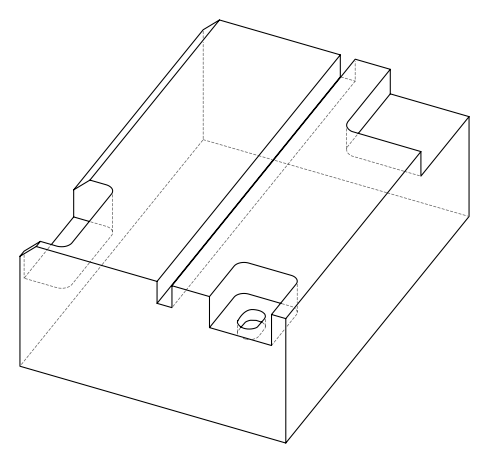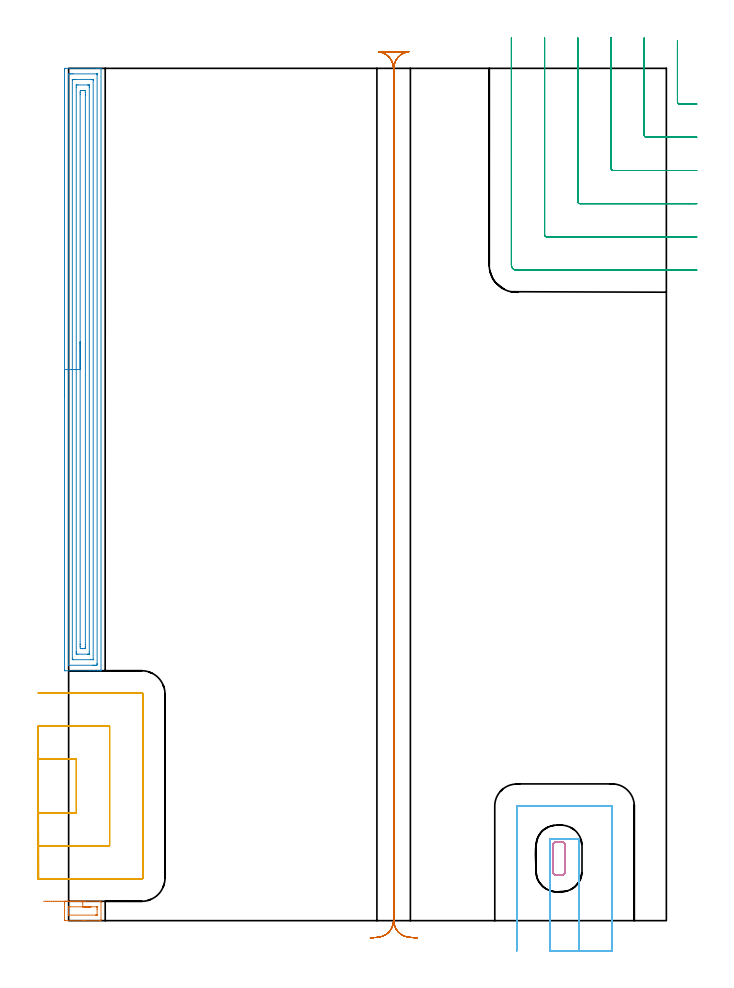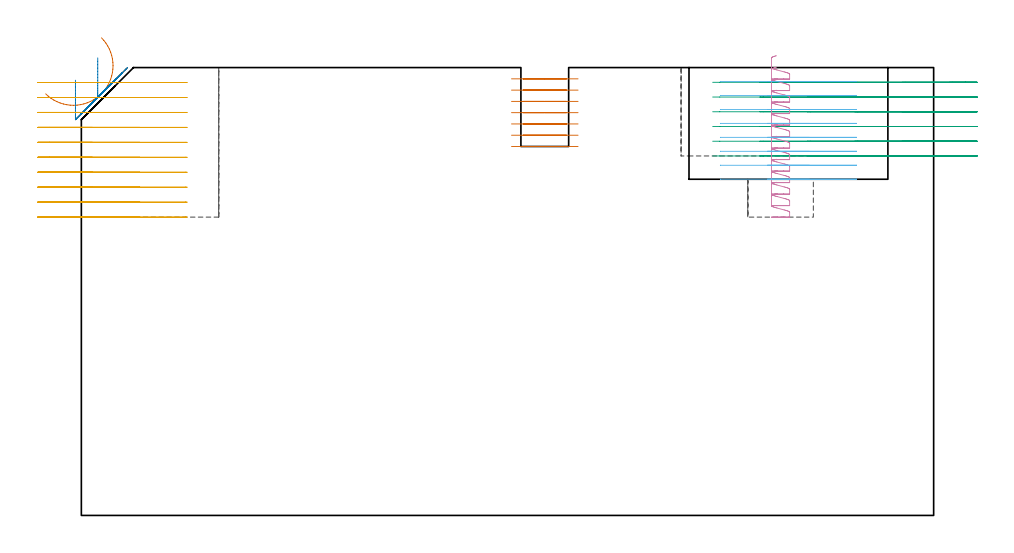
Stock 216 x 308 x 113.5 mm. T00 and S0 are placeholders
(PLAN: 7 operations, 5 tool changes, 42.5 min)
(1 AREA_MILL | FG_CHAMFER_SURFACE | UGT0205_001 | 0.48 min | 1207 mm3)
(2 AREA_MILL_1 | FG_CHAMFER_SURFACE_1 | UGT0205_001 | 8.97 min | 19561 mm3)
(3 MILL_CORNER_NOTCH_RECTANGULAR | CORNER_NOTCH_RECTANGULAR | NXT0201_012 | Follow Part, ap 4, ae 75% | 7.33 min | 115533 mm3)
(4 MILL_RECTANGULAR_POCKET | POCKET_RECTANGULAR_STRAIGHT | NXT0201_011 | Follow Part, ap 3, ae 75% | 2.03 min | 13334 mm3)
(5 MILL_SLOT | SLOT_PARTIAL_RECTANGULAR | NXT0201_012 | Follow Part, ap 4, ae 75% | 9.56 min | 107535 mm3)
(6 MILL_SLOT_1 | SLOT_PARTIAL_RECTANGULAR_1 | UGT0201_134 | Follow Part, ap 3.975, ae 75% | 4.63 min | 59746 mm3)
(7 MILL_RECTANGULAR_SLOT | SLOT_RECTANGULAR | NXT0201_011 | Follow Part, ap 3, ae 75% | 9.45 min | 74535 mm3)
(TOOL UGT0205_001 | Chamfer Mill 20 x 3 x 45 deg. | D20 FL50 Z2)
(TOOL NXT0201_012 | ENDMILL 16mm [2P460-1600-NA 1630] | D16 FL38 Z6)
(TOOL NXT0201_011 | ENDMILL 12mm [2P460-1200-NA 1630] | D12 FL38 Z6)
(TOOL UGT0201_134 | Carbide End Mill 15.9 | D15.9 FL30 Z4)
(OP 1 AREA_MILL)
G17 G21 G94 G90
T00 M6
G54
G17 G0 G90 X-9.042 Y6.999 S1061 M3
G43 Z123.5 H0
Z106.842
G94 G1 X-8.397 Z106.255 F250.
X-7.703 Z105.727
X-6.965 Z105.261
X-6.19 Z104.861
X-5.383 Z104.53
X-4.55 Z104.271
X-3.697 Y7. Z104.085
X-2.832 Z103.974
X-1.96 Z103.939
X-1.089 Z103.98
X-0.224 Z104.097
X0.627 Z104.289
X1.458 Z104.555
X2.262 Z104.891
X3.035 Z105.297
X3.769 Z105.769
X4.459 Z106.302
X5.1 Z106.894
X5.946 Z107.746
X11.28 Z113.08
X11.693 Y6.99 Z113.493
X11.7 Y6.578 Z113.5
Y0.403
X11.693 Y0.01 Z113.493
X11.281 Y0. Z113.081
X5.946 Z107.746
X5.1 Z106.894
X-1.278 Z100.517
X-1.491 Y0.01 Z100.304
X-1.498 Y0.14 Z100.298
X-1.5 Y0.422 Z100.3
Y6.135
X-1.498 Y6.578 Z100.302
X-1.49 Y6.993 Z100.305
X-1.063 Y7. Z100.732
X5.1 Z106.894
X5.098 Y6.578 Z106.898
X5.1 Y5. Z106.9
X10.202 Y4.999 Z112.002
X10.251 Y4.995 Z112.051
X10.26 Y4.991 Z112.06
X10.279 Y4.976 Z112.079
X10.282 Y4.919 Z112.082
X10.284 Y4.819 Z112.084
X10.286 Y4.036 Z112.086
Y2.278
X10.285 Y2.181 Z112.085
X10.284 Y2.083 Z112.084
X10.281 Y2.035 Z112.081
X10.28 Y2.019 Z112.08
X10.226 Y2.01 Z112.026
X9.864 Y2.003 Z111.664
X9.683 Y2. Z111.483
X-0.002 Y2.001 Z101.798
X-0.051 Y2.005 Z101.749
X-0.06 Y2.009 Z101.74
X-0.079 Y2.024 Z101.721
X-0.082 Y2.081 Z101.718
X-0.084 Y2.181 Z101.716
X-0.086 Y2.964 Z101.714
Y4.722
X-0.085 Y4.819 Z101.715
X-0.084 Y4.917 Z101.716
X-0.082 Y4.965 Z101.718
X-0.08 Y4.981 Z101.72
X-0.026 Y4.99 Z101.774
X0.336 Y4.997 Z102.136
X0.517 Y5. Z102.317
X5.1 Z106.9
X5.689 Z107.543
X6.22 Z108.235
X6.689 Z108.971
X7.092 Z109.745
X7.426 Z110.551
X7.688 Z111.383
X7.877 Z112.235
X7.991 Z113.1
X8.029 Z113.971
X7.991 Z114.843
X7.877 Z115.708
X7.688 Z116.559
X7.426 Z117.391
X7.092 Z118.197
X6.689 Z118.971
X6.22 Z119.707
X5.689 Z120.399
X5.1 Z121.042
G0 Z123.5
M5
M2
(OP 2 AREA_MILL_1)
G17 G21 G94 G90
T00 M6
G54
G17 G0 G90 X-1.5 Y189.15 S1061 M3
G43 Z123.5 H0
Z110.3
G94 G1 Y189.188 Z109.428 F250.
Y189.302 Z108.564
Y189.491 Z107.712
Y189.753 Z106.88
Y190.087 Z106.074
Y190.49 Z105.3
Y190.958 Z104.564
Y191.49 Z103.872
Y192.079 Z103.229
Y192.722 Z102.64
Y193.414 Z102.108
Y194.15 Z101.64
Y194.924 Z101.237
Y195.73 Z100.903
Y196.562 Z100.641
Y197.414 Z100.452
Y198.278 Z100.338
Y199.15 Z100.3
Y307.368
X-1.496 Y307.822 Z100.302
X-1.492 Y307.99 Z100.306
X-1.321 Y308. Z100.477
X8.622 Z110.416
X10.018 Z111.815
X10.383 Z112.177
X11.111 Z112.911
X11.338 Z113.138
X11.701 Y307.998 Z113.492
X11.702 Y307.997
X11.7 Y307.815 Z113.5
Y90.485
X11.702 Y90.303 Z113.492
X11.701 Y90.302
X11.338 Y90.3 Z113.138
X11.111 Z112.911
X10.383 Z112.177
X9.138 Z110.935
X7.741 Z109.537
X-1.322 Y90.301 Z100.476
X-1.492 Y90.31 Z100.306
X-1.499 Y90.481 Z100.299
X-1.5 Y199.15 Z100.3
X-0.086 Z101.714
X-0.085 Y305.48 Z101.715
X-0.084 Y305.579 Z101.716
X-0.079 Y305.968 Z101.721
X0.292 Y305.991 Z102.092
X0.698 Y305.997 Z102.498
X1.164 Y306. Z102.964
X1.578 Z103.378
X10.192 Y305.999 Z111.992
X10.227 Y305.996 Z112.027
X10.263 Y305.99 Z112.063
X10.279 Y305.983 Z112.079
X10.281 Y305.954 Z112.081
X10.285 Y305.678 Z112.085
Y92.82
X10.284 Y92.721 Z112.084
X10.279 Y92.332 Z112.079
X9.908 Y92.309 Z111.708
X9.502 Y92.303 Z111.302
X9.036 Y92.3 Z110.836
X8.622 Z110.422
X0.008 Y92.301 Z101.808
X-0.027 Y92.303 Z101.773
X-0.063 Y92.31 Z101.737
X-0.079 Y92.317 Z101.721
X-0.081 Y92.346 Z101.719
X-0.085 Y92.622 Z101.715
X-0.086 Y199.15 Z101.714
X1.328 Z103.128
X1.329 Y303.79 Z103.129
X1.33 Y303.917 Z103.13
X1.333 Y303.979 Z103.133
X1.335 Y303.988 Z103.135
X1.344 Y303.992 Z103.144
X1.374 Y303.998 Z103.174
X1.578 Y303.999 Z103.378
X2.252 Y304. Z104.052
X8.416 Y303.999 Z110.216
X8.622 Y303.995 Z110.422
X8.827 Y303.99 Z110.627
X8.865 Y303.979 Z110.665
X8.867 Y303.942 Z110.667
X8.87 Y303.875 Z110.67
X8.871 Y303.79 Z110.671
Y303.537
Y94.51
X8.87 Y94.383 Z110.67
X8.867 Y94.321 Z110.667
X8.865 Y94.312 Z110.665
X8.856 Y94.308 Z110.656
X8.826 Y94.302 Z110.626
X8.622 Y94.301 Z110.422
X7.948 Y94.3 Z109.748
X1.784 Y94.301 Z103.584
X1.578 Y94.305 Z103.378
X1.373 Y94.31 Z103.173
X1.335 Y94.321 Z103.135
X1.333 Y94.358 Z103.133
X1.33 Y94.425 Z103.13
X1.329 Y94.51 Z103.129
Y94.763
X1.328 Y199.15 Z103.128
X2.743 Z104.543
Y301.107
X2.744 Y301.712 Z104.544
X2.747 Y301.915 Z104.547
X2.749 Y301.98 Z104.549
X2.791 Y301.99 Z104.591
X2.9 Y301.994 Z104.7
X3.339 Y302. Z105.139
X6.861 Z108.661
X7.3 Y301.994 Z109.1
X7.409 Y301.99 Z109.209
X7.451 Y301.984 Z109.251
X7.453 Y301.947 Z109.253
X7.455 Y301.853 Z109.255
X7.457 Y301.396 Z109.257
Y301.107
Y97.193
X7.456 Y96.588 Z109.256
X7.453 Y96.385 Z109.253
X7.451 Y96.32 Z109.251
X7.409 Y96.31 Z109.209
X7.3 Y96.306 Z109.1
X6.861 Y96.3 Z108.661
X3.339 Z105.139
X2.9 Y96.306 Z104.7
X2.791 Y96.31 Z104.591
X2.749 Y96.316 Z104.549
X2.747 Y96.353 Z104.547
X2.745 Y96.447 Z104.545
X2.743 Y96.904 Z104.543
Y97.193
Y199.15
X4.157 Z105.957
Y298.488
X4.161 Y299.319 Z105.961
X4.163 Y299.376 Z105.963
X4.22 Y299.99 Z106.02
X4.433 Y299.996 Z106.233
X5.1 Y299.999 Z106.9
X5.311 Z107.111
X5.98 Y299.99 Z107.78
X6.036 Y299.319 Z107.836
X6.04 Y299.258 Z107.84
X6.043 Y298.424 Z107.843
Y298.361
Y99.812
X6.039 Y98.981 Z107.839
X6.037 Y98.924 Z107.837
X5.98 Y98.31 Z107.78
X5.767 Y98.304 Z107.567
X5.1 Y98.301 Z106.9
X4.889 Z106.689
X4.22 Y98.31 Z106.02
X4.163 Y98.981 Z105.963
X4.16 Y99.042 Z105.96
X4.157 Y99.876 Z105.957
Y99.939
Y199.15
Y200.022 Z105.995
Y200.886 Z106.109
Y201.738 Z106.298
Y202.57 Z106.56
Y203.376 Z106.894
Y204.15 Z107.297
Y204.886 Z107.765
Y205.578 Z108.296
Y206.221 Z108.886
Y206.81 Z109.529
Y207.342 Z110.221
Y207.81 Z110.957
Y208.213 Z111.731
Y208.547 Z112.537
Y208.809 Z113.369
Y208.998 Z114.22
Y209.112 Z115.085
Y209.15 Z115.957
G0 Z123.5
M5
M2
(OP 3 MILL_CORNER_NOTCH_RECTANGULAR)
G17 G21 G94 G90
T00 M6
G54
G17 G0 G90 X220. Y317.928 S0 M3
G43 Z123.5 H1
Z109.767
G94 G1 Y314.928 F250.
Y295.895 F500.
G3 X220.795 Y295.1 R0.8
G1 X224.
X227. F250.
G0 Z123.5
X208. Y319.
Z109.767
G1 Y316.
Y283.895 F500.
G3 X208.795 Y283.1 R0.8
G1 X224.
X227. F250.
G0 Z123.5
X196. Y319.
Z109.767
G1 Y316.
Y271.896 F500.
G3 X196.796 Y271.1 R0.8
G1 X224.
X227. F250.
G0 Z123.5
X184. Y319.
Z109.767
G1 Y316.
Y259.896 F500.
G3 X184.796 Y259.1 R0.8
G1 X224.
X227. F250.
G0 Z123.5
X172. Y319.
Z109.767
G1 Y316.
Y247.896 F500.
G3 X172.796 Y247.1 R0.8
G1 X224.
X227. F250.
G0 Z123.5
X160. Y319.
Z109.767
G1 Y316.
Y236.9 F500.
G3 X161.8 Y235.1 R1.8
G1 X224.
X227. F250.
G0 Z123.5
X220. Y317.928
Z106.033
G1 Y314.928
Y295.895 F500.
G3 X220.795 Y295.1 R0.8
G1 X224.
X227. F250.
G0 Z123.5
X208. Y319.
Z106.033
G1 Y316.
Y283.895 F500.
G3 X208.795 Y283.1 R0.8
G1 X224.
X227. F250.
G0 Z123.5
X196. Y319.
Z106.033
G1 Y316.
Y271.896 F500.
G3 X196.796 Y271.1 R0.8
G1 X224.
X227. F250.
G0 Z123.5
X184. Y319.
Z106.033
G1 Y316.
Y259.896 F500.
G3 X184.796 Y259.1 R0.8
G1 X224.
X227. F250.
G0 Z123.5
X172. Y319.
Z106.033
G1 Y316.
Y247.896 F500.
G3 X172.796 Y247.1 R0.8
G1 X224.
X227. F250.
G0 Z123.5
X160. Y319.
Z106.033
G1 Y316.
Y236.9 F500.
G3 X161.8 Y235.1 R1.8
G1 X224.
X227. F250.
G0 Z123.5
X220. Y317.928
Z102.3
G1 Y314.928
Y295.895 F500.
G3 X220.795 Y295.1 R0.8
G1 X224.
X227. F250.
G0 Z123.5
X208. Y319.
Z102.3
G1 Y316.
Y283.895 F500.
G3 X208.795 Y283.1 R0.8
G1 X224.
X227. F250.
G0 Z123.5
X196. Y319.
Z102.3
G1 Y316.
Y271.896 F500.
G3 X196.796 Y271.1 R0.8
G1 X224.
X227. F250.
G0 Z123.5
X184. Y319.
Z102.3
G1 Y316.
Y259.896 F500.
G3 X184.796 Y259.1 R0.8
G1 X224.
X227. F250.
G0 Z123.5
X172. Y319.
Z102.3
G1 Y316.
Y247.896 F500.
G3 X172.796 Y247.1 R0.8
G1 X224.
X227. F250.
G0 Z123.5
X160. Y319.
Z102.3
G1 Y316.
Y236.9 F500.
G3 X161.8 Y235.1 R1.8
G1 X224.
X227. F250.
G0 Z123.5
X220. Y317.928
Z98.567
G1 Y314.928
Y295.895 F500.
G3 X220.795 Y295.1 R0.8
G1 X224.
X227. F250.
G0 Z123.5
X208. Y319.
Z98.567
G1 Y316.
Y283.895 F500.
G3 X208.795 Y283.1 R0.8
G1 X224.
X227. F250.
G0 Z123.5
X196. Y319.
Z98.567
G1 Y316.
Y271.896 F500.
G3 X196.796 Y271.1 R0.8
G1 X224.
X227. F250.
G0 Z123.5
X184. Y319.
Z98.567
G1 Y316.
Y259.896 F500.
G3 X184.796 Y259.1 R0.8
G1 X224.
X227. F250.
G0 Z123.5
X172. Y319.
Z98.567
G1 Y316.
Y247.896 F500.
G3 X172.796 Y247.1 R0.8
G1 X224.
X227. F250.
G0 Z123.5
X160. Y319.
Z98.567
G1 Y316.
Y236.9 F500.
G3 X161.8 Y235.1 R1.8
G1 X224.
X227. F250.
G0 Z123.5
X220. Y317.928
Z94.833
G1 Y314.928
Y295.895 F500.
G3 X220.795 Y295.1 R0.8
G1 X224.
X227. F250.
G0 Z123.5
X208. Y319.
Z94.833
G1 Y316.
Y283.895 F500.
G3 X208.795 Y283.1 R0.8
G1 X224.
X227. F250.
G0 Z123.5
X196. Y319.
Z94.833
G1 Y316.
Y271.896 F500.
G3 X196.796 Y271.1 R0.8
G1 X224.
X227. F250.
G0 Z123.5
X184. Y319.
Z94.833
G1 Y316.
Y259.896 F500.
G3 X184.796 Y259.1 R0.8
G1 X224.
X227. F250.
G0 Z123.5
X172. Y319.
Z94.833
G1 Y316.
Y247.896 F500.
G3 X172.796 Y247.1 R0.8
G1 X224.
X227. F250.
G0 Z123.5
X160. Y319.
Z94.833
G1 Y316.
Y236.9 F500.
G3 X161.8 Y235.1 R1.8
G1 X224.
X227. F250.
G0 Z123.5
X220. Y317.928
Z91.1
G1 Y314.928
Y295.895 F500.
G3 X220.795 Y295.1 R0.8
G1 X224.
X227. F250.
G0 Z123.5
X208. Y319.
Z91.1
G1 Y316.
Y283.895 F500.
G3 X208.795 Y283.1 R0.8
G1 X224.
X227. F250.
G0 Z123.5
X196. Y319.
Z91.1
G1 Y316.
Y271.896 F500.
G3 X196.796 Y271.1 R0.8
G1 X224.
X227. F250.
G0 Z123.5
X184. Y319.
Z91.1
G1 Y316.
Y259.896 F500.
G3 X184.796 Y259.1 R0.8
G1 X224.
X227. F250.
G0 Z123.5
X172. Y319.
Z91.1
G1 Y316.
Y247.896 F500.
G3 X172.796 Y247.1 R0.8
G1 X224.
X227. F250.
G0 Z123.5
X160. Y319.
Z91.1
G1 Y316.
Y236.9 F500.
G3 X161.8 Y235.1 R1.8
G1 X224.
X227. F250.
G0 Z123.5
M5
M2
(OP 4 MILL_RECTANGULAR_POCKET)
G17 G21 G94 G90
T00 M6
G54
G17 G0 G90 X176.148 Y28.476 S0 M3
G43 Z123.5 H1
Z116.5
G94 G1 X175.98 Y28.445 Z116.454 F250.
X175.7 Y28.332 Z116.373
X175.448 Y28.166 Z116.292
X175.234 Y27.952 Z116.211
X175.068 Y27.7 Z116.13
X174.955 Y27.42 Z116.049
X174.9 Y27.123 Z115.968
Y17.777 Z113.464
X174.955 Y17.48 Z113.383
X175.068 Y17.2 Z113.302
X175.234 Y16.948 Z113.222
X175.448 Y16.734 Z113.141
X175.7 Y16.568 Z113.06
X175.98 Y16.455 Z112.979
X176.277 Y16.4 Z112.898
X178.123 Z112.403
X178.42 Y16.455 Z112.322
X178.7 Y16.568 Z112.241
X178.952 Y16.734 Z112.16
X179.166 Y16.948 Z112.079
X179.332 Y17.2 Z111.998
X179.445 Y17.48 Z111.917
X179.5 Y17.777 Z111.837
Y17.9 Z111.804
Y22.45 Z110.585
Y27. F500.
G3 X178. Y28.5 R1.5
G1 X176.4
G3 X174.9 Y27. R1.5
G1 Y17.9
G3 X176.4 Y16.4 R1.5
G1 X178.
G3 X179.5 Y17.9 R1.5
G1 Y22.45
Y23.45
G0 X176.148 Y28.476 Z113.585
G1 X175.98 Y28.445 Z113.539 F250.
X175.7 Y28.332 Z113.458
X175.448 Y28.166 Z113.377
X175.234 Y27.952 Z113.296
X175.068 Y27.7 Z113.215
X174.955 Y27.42 Z113.134
X174.9 Y27.123 Z113.053
Y17.777 Z110.549
X174.955 Y17.48 Z110.468
X175.068 Y17.2 Z110.387
X175.234 Y16.948 Z110.306
X175.448 Y16.734 Z110.225
X175.7 Y16.568 Z110.144
X175.98 Y16.455 Z110.063
X176.277 Y16.4 Z109.982
X178.123 Z109.488
X178.42 Y16.455 Z109.407
X178.7 Y16.568 Z109.326
X178.952 Y16.734 Z109.245
X179.166 Y16.948 Z109.164
X179.332 Y17.2 Z109.083
X179.445 Y17.48 Z109.002
X179.5 Y17.777 Z108.921
Y17.9 Z108.888
Y22.45 Z107.669
Y27. F500.
G3 X178. Y28.5 R1.5
G1 X176.4
G3 X174.9 Y27. R1.5
G1 Y17.9
G3 X176.4 Y16.4 R1.5
G1 X178.
G3 X179.5 Y17.9 R1.5
G1 Y22.45
Y23.45
G0 X176.148 Y28.476 Z110.669
G1 X175.98 Y28.445 Z110.623 F250.
X175.7 Y28.332 Z110.542
X175.448 Y28.166 Z110.462
X175.234 Y27.952 Z110.381
X175.068 Y27.7 Z110.3
X174.955 Y27.42 Z110.219
X174.9 Y27.123 Z110.138
Y17.777 Z107.634
X174.955 Y17.48 Z107.553
X175.068 Y17.2 Z107.472
X175.234 Y16.948 Z107.391
X175.448 Y16.734 Z107.31
X175.7 Y16.568 Z107.229
X175.98 Y16.455 Z107.148
X176.277 Y16.4 Z107.067
X178.123 Z106.573
X178.42 Y16.455 Z106.492
X178.7 Y16.568 Z106.411
X178.952 Y16.734 Z106.33
X179.166 Y16.948 Z106.249
X179.332 Y17.2 Z106.168
X179.445 Y17.48 Z106.087
X179.5 Y17.777 Z106.006
Y17.9 Z105.973
Y22.45 Z104.754
Y27. F500.
G3 X178. Y28.5 R1.5
G1 X176.4
G3 X174.9 Y27. R1.5
G1 Y17.9
G3 X176.4 Y16.4 R1.5
G1 X178.
G3 X179.5 Y17.9 R1.5
G1 Y22.45
Y23.45
G0 X176.148 Y28.476 Z107.754
G1 X175.98 Y28.445 Z107.708 F250.
X175.7 Y28.332 Z107.627
X175.448 Y28.166 Z107.546
X175.234 Y27.952 Z107.465
X175.068 Y27.7 Z107.384
X174.955 Y27.42 Z107.303
X174.9 Y27.123 Z107.222
Y17.777 Z104.718
X174.955 Y17.48 Z104.637
X175.068 Y17.2 Z104.556
X175.234 Y16.948 Z104.475
X175.448 Y16.734 Z104.394
X175.7 Y16.568 Z104.313
X175.98 Y16.455 Z104.233
X176.277 Y16.4 Z104.152
X178.123 Z103.657
X178.42 Y16.455 Z103.576
X178.7 Y16.568 Z103.495
X178.952 Y16.734 Z103.414
X179.166 Y16.948 Z103.333
X179.332 Y17.2 Z103.252
X179.445 Y17.48 Z103.171
X179.5 Y17.777 Z103.09
Y17.9 Z103.058
Y22.45 Z101.838
Y27. F500.
G3 X178. Y28.5 R1.5
G1 X176.4
G3 X174.9 Y27. R1.5
G1 Y17.9
G3 X176.4 Y16.4 R1.5
G1 X178.
G3 X179.5 Y17.9 R1.5
G1 Y22.45
Y23.45
G0 X176.148 Y28.476 Z104.838
G1 X175.98 Y28.445 Z104.793 F250.
X175.7 Y28.332 Z104.712
X175.448 Y28.166 Z104.631
X175.234 Y27.952 Z104.55
X175.068 Y27.7 Z104.469
X174.955 Y27.42 Z104.388
X174.9 Y27.123 Z104.307
Y17.777 Z101.803
X174.955 Y17.48 Z101.722
X175.068 Y17.2 Z101.641
X175.234 Y16.948 Z101.56
X175.448 Y16.734 Z101.479
X175.7 Y16.568 Z101.398
X175.98 Y16.455 Z101.317
X176.277 Y16.4 Z101.236
X178.123 Z100.742
X178.42 Y16.455 Z100.661
X178.7 Y16.568 Z100.58
X178.952 Y16.734 Z100.499
X179.166 Y16.948 Z100.418
X179.332 Y17.2 Z100.337
X179.445 Y17.48 Z100.256
X179.5 Y17.777 Z100.175
Y17.9 Z100.142
Y22.45 Z98.923
Y27. F500.
G3 X178. Y28.5 R1.5
G1 X176.4
G3 X174.9 Y27. R1.5
G1 Y17.9
G3 X176.4 Y16.4 R1.5
G1 X178.
G3 X179.5 Y17.9 R1.5
G1 Y22.45
Y23.45
G0 X176.148 Y28.476 Z101.923
G1 X175.98 Y28.445 Z101.877 F250.
X175.7 Y28.332 Z101.796
X175.448 Y28.166 Z101.715
X175.234 Y27.952 Z101.634
X175.068 Y27.7 Z101.553
X174.955 Y27.42 Z101.473
X174.9 Y27.123 Z101.392
Y17.777 Z98.888
X174.955 Y17.48 Z98.807
X175.068 Y17.2 Z98.726
X175.234 Y16.948 Z98.645
X175.448 Y16.734 Z98.564
X175.7 Y16.568 Z98.483
X175.98 Y16.455 Z98.402
X176.277 Y16.4 Z98.321
X178.123 Z97.826
X178.42 Y16.455 Z97.745
X178.7 Y16.568 Z97.664
X178.952 Y16.734 Z97.583
X179.166 Y16.948 Z97.503
X179.332 Y17.2 Z97.422
X179.445 Y17.48 Z97.341
X179.5 Y17.777 Z97.26
Y17.9 Z97.227
Y22.45 Z96.008
Y27. F500.
G3 X178. Y28.5 R1.5
G1 X176.4
G3 X174.9 Y27. R1.5
G1 Y17.9
G3 X176.4 Y16.4 R1.5
G1 X178.
G3 X179.5 Y17.9 R1.5
G1 Y22.45
Y23.45
G0 X176.148 Y28.476 Z99.008
G1 X175.98 Y28.445 Z98.962 F250.
X175.7 Y28.332 Z98.881
X175.448 Y28.166 Z98.8
X175.234 Y27.952 Z98.719
X175.068 Y27.7 Z98.638
X174.955 Y27.42 Z98.557
X174.9 Y27.123 Z98.476
Y17.777 Z95.972
X174.955 Y17.48 Z95.891
X175.068 Y17.2 Z95.81
X175.234 Y16.948 Z95.729
X175.448 Y16.734 Z95.648
X175.7 Y16.568 Z95.567
X175.98 Y16.455 Z95.486
X176.277 Y16.4 Z95.405
X178.123 Z94.911
X178.42 Y16.455 Z94.83
X178.7 Y16.568 Z94.749
X178.952 Y16.734 Z94.668
X179.166 Y16.948 Z94.587
X179.332 Y17.2 Z94.506
X179.445 Y17.48 Z94.425
X179.5 Y17.777 Z94.344
Y17.9 Z94.311
Y22.45 Z93.092
Y27. F500.
G3 X178. Y28.5 R1.5
G1 X176.4
G3 X174.9 Y27. R1.5
G1 Y17.9
G3 X176.4 Y16.4 R1.5
G1 X178.
G3 X179.5 Y17.9 R1.5
G1 Y22.45
Y23.45
G0 X176.148 Y28.476 Z96.092
G1 X175.98 Y28.445 Z96.047 F250.
X175.7 Y28.332 Z95.966
X175.448 Y28.166 Z95.885
X175.234 Y27.952 Z95.804
X175.068 Y27.7 Z95.723
X174.955 Y27.42 Z95.642
X174.9 Y27.123 Z95.561
Y17.777 Z93.057
X174.955 Y17.48 Z92.976
X175.068 Y17.2 Z92.895
X175.234 Y16.948 Z92.814
X175.448 Y16.734 Z92.733
X175.7 Y16.568 Z92.652
X175.98 Y16.455 Z92.571
X176.277 Y16.4 Z92.49
X178.123 Z91.996
X178.42 Y16.455 Z91.915
X178.7 Y16.568 Z91.834
X178.952 Y16.734 Z91.753
X179.166 Y16.948 Z91.672
X179.332 Y17.2 Z91.591
X179.445 Y17.48 Z91.51
X179.5 Y17.777 Z91.429
Y17.9 Z91.396
Y22.45 Z90.177
Y27. F500.
G3 X178. Y28.5 R1.5
G1 X176.4
G3 X174.9 Y27. R1.5
G1 Y17.9
G3 X176.4 Y16.4 R1.5
G1 X178.
G3 X179.5 Y17.9 R1.5
G1 Y22.45
Y23.45
G0 X176.148 Y28.476 Z93.177
G1 X175.98 Y28.445 Z93.131 F250.
X175.7 Y28.332 Z93.05
X175.448 Y28.166 Z92.969
X175.234 Y27.952 Z92.888
X175.068 Y27.7 Z92.807
X174.955 Y27.42 Z92.726
X174.9 Y27.123 Z92.645
Y17.777 Z90.141
X174.955 Y17.48 Z90.06
X175.068 Y17.2 Z89.979
X175.234 Y16.948 Z89.899
X175.448 Y16.734 Z89.818
X175.7 Y16.568 Z89.737
X175.98 Y16.455 Z89.656
X176.277 Y16.4 Z89.575
X178.123 Z89.08
X178.42 Y16.455 Z88.999
X178.7 Y16.568 Z88.918
X178.952 Y16.734 Z88.837
X179.166 Y16.948 Z88.756
X179.332 Y17.2 Z88.675
X179.445 Y17.48 Z88.594
X179.5 Y17.777 Z88.514
Y17.9 Z88.481
Y22.45 Z87.262
Y27. F500.
G3 X178. Y28.5 R1.5
G1 X176.4
G3 X174.9 Y27. R1.5
G1 Y17.9
G3 X176.4 Y16.4 R1.5
G1 X178.
G3 X179.5 Y17.9 R1.5
G1 Y22.45
Y23.45
G0 X176.148 Y28.476 Z90.262
G1 X175.98 Y28.445 Z90.216 F250.
X175.7 Y28.332 Z90.135
X175.448 Y28.166 Z90.054
X175.234 Y27.952 Z89.973
X175.068 Y27.7 Z89.892
X174.955 Y27.42 Z89.811
X174.9 Y27.123 Z89.73
Y17.777 Z87.226
X174.955 Y17.48 Z87.145
X175.068 Y17.2 Z87.064
X175.234 Y16.948 Z86.983
X175.448 Y16.734 Z86.902
X175.7 Y16.568 Z86.821
X175.98 Y16.455 Z86.74
X176.277 Y16.4 Z86.659
X178.123 Z86.165
X178.42 Y16.455 Z86.084
X178.7 Y16.568 Z86.003
X178.952 Y16.734 Z85.922
X179.166 Y16.948 Z85.841
X179.332 Y17.2 Z85.76
X179.445 Y17.48 Z85.679
X179.5 Y17.777 Z85.598
Y17.9 Z85.565
Y22.45 Z84.346
Y27. F500.
G3 X178. Y28.5 R1.5
G1 X176.4
G3 X174.9 Y27. R1.5
G1 Y17.9
G3 X176.4 Y16.4 R1.5
G1 X178.
G3 X179.5 Y17.9 R1.5
G1 Y22.45
Y23.45
G0 X176.148 Y28.476 Z87.346
G1 X175.98 Y28.445 Z87.3 F250.
X175.7 Y28.332 Z87.219
X175.448 Y28.166 Z87.139
X175.234 Y27.952 Z87.058
X175.068 Y27.7 Z86.977
X174.955 Y27.42 Z86.896
X174.9 Y27.123 Z86.815
Y17.777 Z84.311
X174.955 Y17.48 Z84.23
X175.068 Y17.2 Z84.149
X175.234 Y16.948 Z84.068
X175.448 Y16.734 Z83.987
X175.7 Y16.568 Z83.906
X175.98 Y16.455 Z83.825
X176.277 Y16.4 Z83.744
X178.123 Z83.249
X178.42 Y16.455 Z83.169
X178.7 Y16.568 Z83.088
X178.952 Y16.734 Z83.007
X179.166 Y16.948 Z82.926
X179.332 Y17.2 Z82.845
X179.445 Y17.48 Z82.764
X179.5 Y17.777 Z82.683
Y17.9 Z82.65
Y22.45 Z81.431
Y27. F500.
G3 X178. Y28.5 R1.5
G1 X176.4
G3 X174.9 Y27. R1.5
G1 Y17.9
G3 X176.4 Y16.4 R1.5
G1 X178.
G3 X179.5 Y17.9 R1.5
G1 Y22.45
Y23.45
G0 X176.148 Y28.476 Z84.431
G1 X175.98 Y28.445 Z84.385 F250.
X175.7 Y28.332 Z84.304
X175.448 Y28.166 Z84.223
X175.234 Y27.952 Z84.142
X175.068 Y27.7 Z84.061
X174.955 Y27.42 Z83.98
X174.9 Y27.123 Z83.899
Y17.777 Z81.395
X174.955 Y17.48 Z81.314
X175.068 Y17.2 Z81.233
X175.234 Y16.948 Z81.152
X175.448 Y16.734 Z81.071
X175.7 Y16.568 Z80.99
X175.98 Y16.455 Z80.909
X176.277 Y16.4 Z80.829
X178.123 Z80.334
X178.42 Y16.455 Z80.253
X178.7 Y16.568 Z80.172
X178.952 Y16.734 Z80.091
X179.166 Y16.948 Z80.01
X179.332 Y17.2 Z79.929
X179.445 Y17.48 Z79.848
X179.5 Y17.777 Z79.767
Y17.9 Z79.735
Y22.45 Z78.515
Y27. F500.
G3 X178. Y28.5 R1.5
G1 X176.4
G3 X174.9 Y27. R1.5
G1 Y17.9
G3 X176.4 Y16.4 R1.5
G1 X178.
G3 X179.5 Y17.9 R1.5
G1 Y22.45
Y23.45
G0 X176.148 Y28.476 Z81.515
G1 X175.98 Y28.445 Z81.47 F250.
X175.7 Y28.332 Z81.389
X175.448 Y28.166 Z81.308
X175.234 Y27.952 Z81.227
X175.068 Y27.7 Z81.146
X174.955 Y27.42 Z81.065
X174.9 Y27.123 Z80.984
Y17.777 Z78.48
X174.955 Y17.48 Z78.399
X175.068 Y17.2 Z78.318
X175.234 Y16.948 Z78.237
X175.448 Y16.734 Z78.156
X175.7 Y16.568 Z78.075
X175.98 Y16.455 Z77.994
X176.277 Y16.4 Z77.913
X178.123 Z77.419
X178.42 Y16.455 Z77.338
X178.7 Y16.568 Z77.257
X178.952 Y16.734 Z77.176
X179.166 Y16.948 Z77.095
X179.332 Y17.2 Z77.014
X179.445 Y17.48 Z76.933
X179.5 Y17.777 Z76.852
Y17.9 Z76.819
Y22.45 Z75.6
Y27. F500.
G3 X178. Y28.5 R1.5
G1 X176.4
G3 X174.9 Y27. R1.5
G1 Y17.9
G3 X176.4 Y16.4 R1.5
G1 X178.
G3 X179.5 Y17.9 R1.5
G1 Y22.45
Y23.45
G0 Z123.5
M5
M2
(OP 5 MILL_SLOT)
G17 G21 G94 G90
T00 M6
G54
G17 G0 G90 X-11. Y38.967 S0 M3
G43 Z123.5 H1
Z109.71
G94 G1 X-8. Y38.999 F250.
G2 X-7.748 Y39. R24. F500.
G1 X2.8
Y58.3
X-7.748
G2 X-8. Y58.301 R24.
G1 X-11. Y58.333 F250.
X-10.999 Y26.934
X-8. Y26.997
G2 X-7.748 Y27. R12. F500.
G1 X14.8
Y70.3
X-7.748
G2 X-8. Y70.303 R12.
G1 X-10.999 Y70.366 F250.
X-10.748 Y15.
X-7.748
X26.4 F500.
G3 X26.8 Y15.4 R0.4
G1 Y81.9
G3 X26.4 Y82.3 R0.4
G1 X-7.748
X-10.748 F250.
G0 X-11. Y39. Z105.92
G1 X-8.
X2.8 F500.
Y58.3
X-8.
X-11. F250.
Y27.
X-8.
X14.8 F500.
Y70.3
X-8.
X-11. F250.
Y15.
X-8.
X26.4 F500.
G3 X26.8 Y15.4 R0.4
G1 Y81.9
G3 X26.4 Y82.3 R0.4
G1 X-8.
X-11. F250.
G0 Y39. Z102.13
G1 X-8.
X2.8 F500.
Y58.3
X-8.
X-11. F250.
Y27.
X-8.
X14.8 F500.
Y70.3
X-8.
X-11. F250.
Y15.
X-8.
X26.4 F500.
G3 X26.8 Y15.4 R0.4
G1 Y81.9
G3 X26.4 Y82.3 R0.4
G1 X-8.
X-11. F250.
G0 Y39. Z98.34
G1 X-8.
X2.8 F500.
Y58.3
X-8.
X-11. F250.
Y27.
X-8.
X14.8 F500.
Y70.3
X-8.
X-11. F250.
Y15.
X-8.
X26.4 F500.
G3 X26.8 Y15.4 R0.4
G1 Y81.9
G3 X26.4 Y82.3 R0.4
G1 X-8.
X-11. F250.
G0 Y39. Z94.55
G1 X-8.
X2.8 F500.
Y58.3
X-8.
X-11. F250.
Y27.
X-8.
X14.8 F500.
Y70.3
X-8.
X-11. F250.
Y15.
X-8.
X26.4 F500.
G3 X26.8 Y15.4 R0.4
G1 Y81.9
G3 X26.4 Y82.3 R0.4
G1 X-8.
X-11. F250.
G0 Y39. Z90.76
G1 X-8.
X2.8 F500.
Y58.3
X-8.
X-11. F250.
Y27.
X-8.
X14.8 F500.
Y70.3
X-8.
X-11. F250.
Y15.
X-8.
X26.4 F500.
G3 X26.8 Y15.4 R0.4
G1 Y81.9
G3 X26.4 Y82.3 R0.4
G1 X-8.
X-11. F250.
G0 Y39. Z86.97
G1 X-8.
X2.8 F500.
Y58.3
X-8.
X-11. F250.
Y27.
X-8.
X14.8 F500.
Y70.3
X-8.
X-11. F250.
Y15.
X-8.
X26.4 F500.
G3 X26.8 Y15.4 R0.4
G1 Y81.9
G3 X26.4 Y82.3 R0.4
G1 X-8.
X-11. F250.
G0 Y39. Z83.18
G1 X-8.
X2.8 F500.
Y58.3
X-8.
X-11. F250.
Y27.
X-8.
X14.8 F500.
Y70.3
X-8.
X-11. F250.
Y15.
X-8.
X26.4 F500.
G3 X26.8 Y15.4 R0.4
G1 Y81.9
G3 X26.4 Y82.3 R0.4
G1 X-8.
X-11. F250.
G0 Y39. Z79.39
G1 X-8.
X2.8 F500.
Y58.3
X-8.
X-11. F250.
Y27.
X-8.
X14.8 F500.
Y70.3
X-8.
X-11. F250.
Y15.
X-8.
X26.4 F500.
G3 X26.8 Y15.4 R0.4
G1 Y81.9
G3 X26.4 Y82.3 R0.4
G1 X-8.
X-11. F250.
G0 Y39. Z75.6
G1 X-8.
X2.8 F500.
Y58.3
X-8.
X-11. F250.
Y27.
X-8.
X14.8 F500.
Y70.3
X-8.
X-11. F250.
Y15.
X-8.
X26.4 F500.
G3 X26.8 Y15.4 R0.4
G1 Y81.9
G3 X26.4 Y82.3 R0.4
G1 X-8.
X-11. F250.
G0 Z123.5
M5
M2
(OP 6 MILL_SLOT_1)
G17 G21 G94 G90
T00 M6
G54
G17 G0 G90 X184.525 Y-10.95 S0 M3
G43 Z123.5 H0
Z109.962
G94 G1 Y-7.95 F250.
Y29.525 F500.
X173.875
Y-7.95
Y-10.95 F250.
X196.45
Y-7.95
Y41.4 F500.
X196.452 Y41.43
X196.43 Y41.452
X196.4 Y41.45
X162.
X161.97 Y41.452
X161.948 Y41.43
X161.95 Y41.4
Y-7.95
Y-10.95 F250.
G0 X184.525 Z106.425
G1 Y-7.95
Y29.525 F500.
X173.875
Y-7.95
Y-10.95 F250.
X196.45
Y-7.95
Y41.4 F500.
X196.452 Y41.43
X196.43 Y41.452
X196.4 Y41.45
X162.
X161.97 Y41.452
X161.948 Y41.43
X161.95 Y41.4
Y-7.95
Y-10.95 F250.
G0 X184.525 Z102.887
G1 Y-7.95
Y29.525 F500.
X173.875
Y-7.95
Y-10.95 F250.
X196.45
Y-7.95
Y41.4 F500.
X196.452 Y41.43
X196.43 Y41.452
X196.4 Y41.45
X162.
X161.97 Y41.452
X161.948 Y41.43
X161.95 Y41.4
Y-7.95
Y-10.95 F250.
G0 X184.525 Z99.35
G1 Y-7.95
Y29.525 F500.
X173.875
Y-7.95
Y-10.95 F250.
X196.45
Y-7.95
Y41.4 F500.
X196.452 Y41.43
X196.43 Y41.452
X196.4 Y41.45
X162.
X161.97 Y41.452
X161.948 Y41.43
X161.95 Y41.4
Y-7.95
Y-10.95 F250.
G0 X184.525 Z95.812
G1 Y-7.95
Y29.525 F500.
X173.875
Y-7.95
Y-10.95 F250.
X196.45
Y-7.95
Y41.4 F500.
X196.452 Y41.43
X196.43 Y41.452
X196.4 Y41.45
X162.
X161.97 Y41.452
X161.948 Y41.43
X161.95 Y41.4
Y-7.95
Y-10.95 F250.
G0 X184.525 Z92.275
G1 Y-7.95
Y29.525 F500.
X173.875
Y-7.95
Y-10.95 F250.
X196.45
Y-7.95
Y41.4 F500.
X196.452 Y41.43
X196.43 Y41.452
X196.4 Y41.45
X162.
X161.97 Y41.452
X161.948 Y41.43
X161.95 Y41.4
Y-7.95
Y-10.95 F250.
G0 X184.525 Z88.737
G1 Y-7.95
Y29.525 F500.
X173.875
Y-7.95
Y-10.95 F250.
X196.45
Y-7.95
Y41.4 F500.
X196.452 Y41.43
X196.43 Y41.452
X196.4 Y41.45
X162.
X161.97 Y41.452
X161.948 Y41.43
X161.95 Y41.4
Y-7.95
Y-10.95 F250.
G0 X184.525 Z85.2
G1 Y-7.95
Y29.525 F500.
X173.875
Y-7.95
Y-10.95 F250.
X196.45
Y-7.95
Y41.4 F500.
X196.452 Y41.43
X196.43 Y41.452
X196.4 Y41.45
X162.
X161.97 Y41.452
X161.948 Y41.43
X161.95 Y41.4
Y-7.95
Y-10.95 F250.
G0 Z123.5
M5
M2
(OP 7 MILL_RECTANGULAR_SLOT)
G17 G21 G94 G90
T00 M6
G54
G17 G0 G90 X125.886 Y-6.27 S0 M3
G43 Z123.5 H1
Z110.643
G94 G1 X122.901 Y-5.97 F250.
G2 X117.5 Y0. R6. F500.
G1 Y308.
G2 X122.901 Y313.97 R6.
G1 Y314.
X111.999
Y313.97
G2 X117.4 Y308. R6.
G1 Y0.
G2 X111.999 Y-5.97 R6.
G1 X109.014 Y-6.27 F250.
G0 X125.886 Z107.786
G1 X122.901 Y-5.97
G2 X117.5 Y0. R6. F500.
G1 Y308.
G2 X122.901 Y313.97 R6.
G1 Y314.
X111.999
Y313.97
G2 X117.4 Y308. R6.
G1 Y0.
G2 X111.999 Y-5.97 R6.
G1 X109.014 Y-6.27 F250.
G0 X125.886 Z104.929
G1 X122.901 Y-5.97
G2 X117.5 Y0. R6. F500.
G1 Y308.
G2 X122.901 Y313.97 R6.
G1 Y314.
X111.999
Y313.97
G2 X117.4 Y308. R6.
G1 Y0.
G2 X111.999 Y-5.97 R6.
G1 X109.014 Y-6.27 F250.
G0 X125.886 Z102.071
G1 X122.901 Y-5.97
G2 X117.5 Y0. R6. F500.
G1 Y308.
G2 X122.901 Y313.97 R6.
G1 Y314.
X111.999
Y313.97
G2 X117.4 Y308. R6.
G1 Y0.
G2 X111.999 Y-5.97 R6.
G1 X109.014 Y-6.27 F250.
G0 X125.886 Z99.214
G1 X122.901 Y-5.97
G2 X117.5 Y0. R6. F500.
G1 Y308.
G2 X122.901 Y313.97 R6.
G1 Y314.
X111.999
Y313.97
G2 X117.4 Y308. R6.
G1 Y0.
G2 X111.999 Y-5.97 R6.
G1 X109.014 Y-6.27 F250.
G0 X125.886 Z96.357
G1 X122.901 Y-5.97
G2 X117.5 Y0. R6. F500.
G1 Y308.
G2 X122.901 Y313.97 R6.
G1 Y314.
X111.999
Y313.97
G2 X117.4 Y308. R6.
G1 Y0.
G2 X111.999 Y-5.97 R6.
G1 X109.014 Y-6.27 F250.
G0 X125.886 Z93.5
G1 X122.901 Y-5.97
G2 X117.5 Y0. R6. F500.
G1 Y308.
G2 X122.901 Y313.97 R6.
G1 Y314.
X111.999
Y313.97
G2 X117.4 Y308. R6.
G1 Y0.
G2 X111.999 Y-5.97 R6.
G1 X109.014 Y-6.27 F250.
G0 Z123.5
M5
M2
